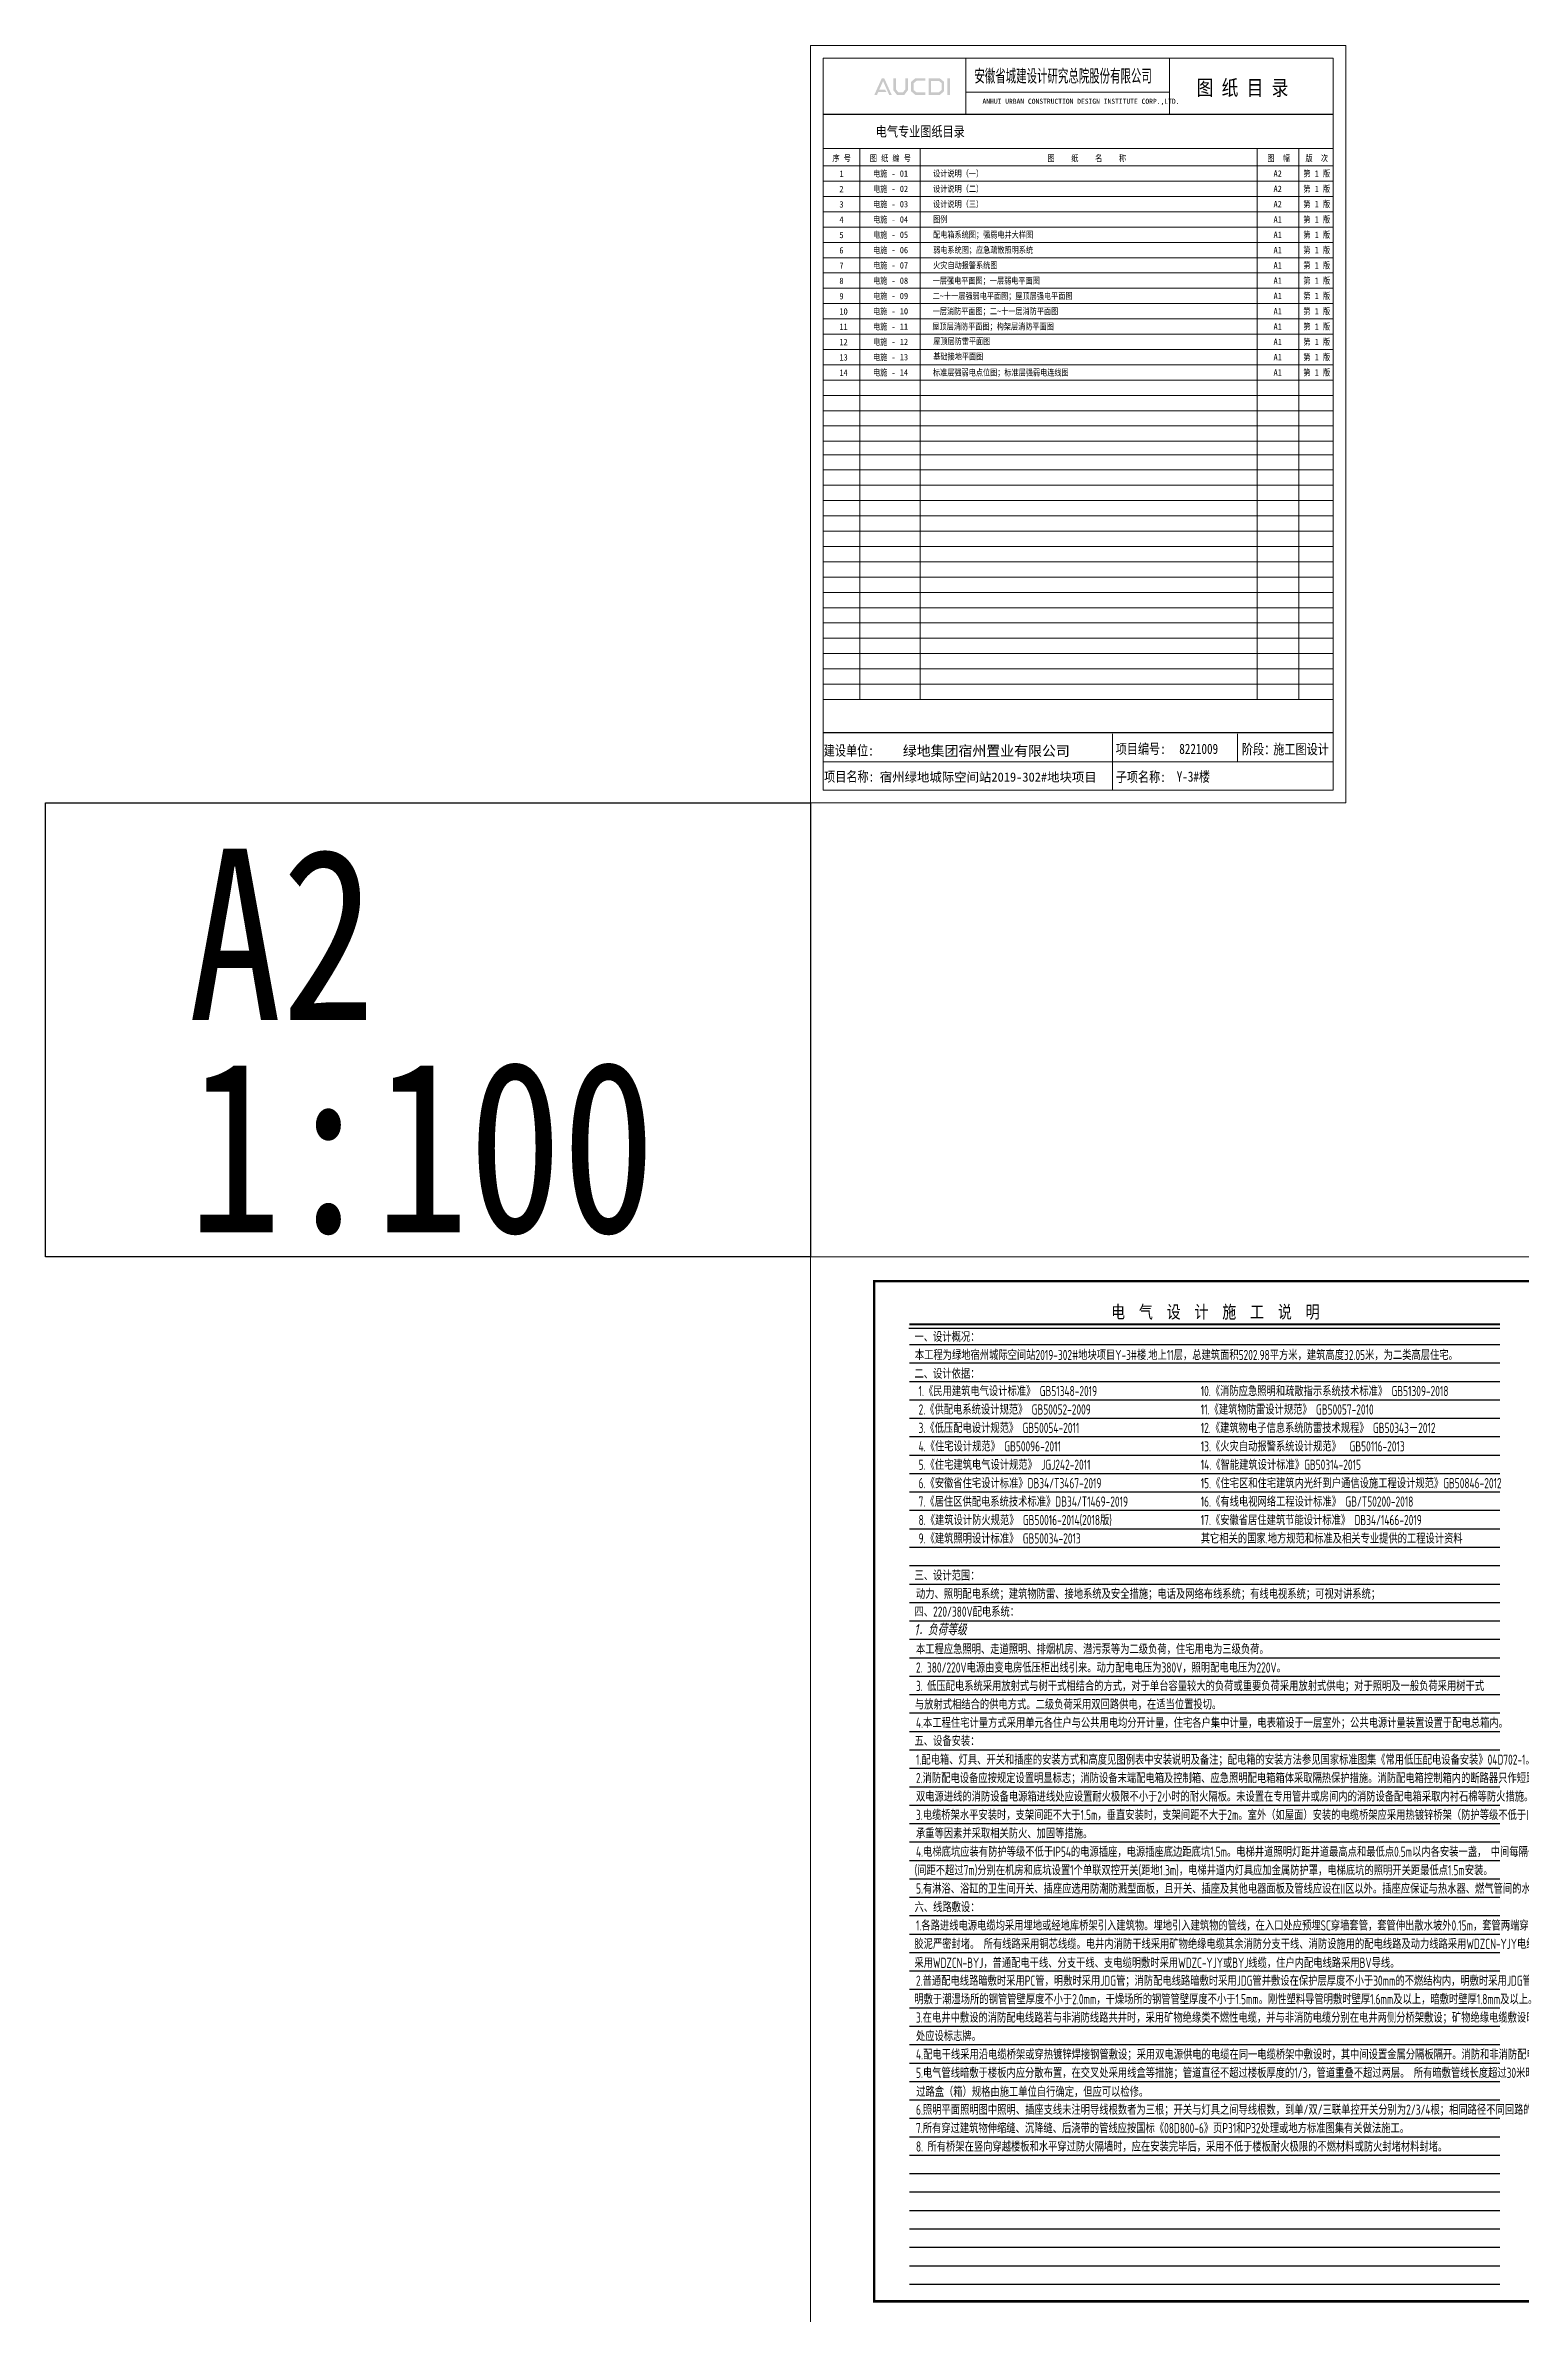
# Model space of a CAD drawing. Extents: x 3774419 to 4775970, y -926964 to 2266.
# Drawn here: x 4409571 to 4467457, y -629379 to -540391 of the extents above; entities that cross this region are included whole.
import ezdxf
from ezdxf.enums import TextEntityAlignment as Align

# ---------------------------------------------------------------- set-up
doc = ezdxf.new("R2010")
doc.units = 0
doc.header["$LTSCALE"] = 1000
doc.header["$MEASUREMENT"] = 0
for name, color, linetype in [('DIM-照明', 7, 'CONTINUOUS'), ('TEL_TEXT', 7, 'CONTINUOUS'), ('text', 7, 'CONTINUOUS'), ('图签文字', 4, 'CONTINUOUS')]:
    doc.layers.add(name, color=color, linetype=linetype)
doc.layers.add('图框', color=147, linetype='CONTINUOUS', lineweight=20)
doc.layers.add('图签', color=147, linetype='CONTINUOUS', lineweight=18)
doc.styles.add('FFDI-TEXT', font='gbeitc.shx', dxfattribs={"width": 0.8, "height": 4.5, "bigfont": 'hztxt.shx'})
doc.styles.add('ICDA-STYLE2', font='simhei.ttf', dxfattribs={"width": 0.8})
doc.styles.add('TSSD_Dimension', font='Tssdeng.shx', dxfattribs={"width": 0.7, "bigfont": 'tssdchn.shx'})
doc.styles.add('宋体', font='', dxfattribs={"height": 4})
doc.styles.add('建筑图签-1', font='simhei.ttf', dxfattribs={"width": 0.7})
doc.styles.add('黑体', font='simhei.ttf')
doc.styles.get('宋体').set_extended_font_data('SimSun')

msp = doc.modelspace()

# ---------------------------------------------------------------- hatches: boundary and pattern name
at = {"layer": '图签文字'}
h = msp.add_hatch(color=4, dxfattribs=at)
h.paths.add_polyline_path([(4444940.6, -541685.8), (4445047.4, -541685.8), (4445047.4, -542340.5), (4444940.6, -542340.5)])
h.paths.add_polyline_path([(4444300.8, -541784.9), (4444300.8, -542232), (4444607.3, -542232), (4444712.9, -542141.3), (4444712.9, -541870.5), (4444610.5, -541784.9)], flags=16)
h.paths.add_polyline_path([(4444200.5, -541684.5), (4444200.5, -542332.4), (4444644.5, -542332.4), (4444813.2, -542187.4), (4444813.2, -541823.6), (4444646.9, -541684.5)])
h.paths.add_polyline_path([(4444079, -541681.4), (4444079, -541779.4), (4443733, -541779.4), (4443620.1, -541873.7), (4443620.1, -542145.6), (4443733, -542232.5), (4444080.9, -542232.5), (4444080.9, -542336), (4443686.7, -542336), (4443514.6, -542188.1), (4443514.6, -541823.8), (4443683, -541681.4)])
h.paths.add_polyline_path([(4442818.5, -541682.9), (4442921.1, -541682.9), (4442921.1, -542117), (4443018, -542228.8), (4443197, -542228.8), (4443293.9, -542117), (4443293.9, -541682.9), (4443390.8, -541682.9), (4443390.8, -542148.7), (4443251, -542333.1), (4442963.9, -542333.1), (4442818.5, -542146.8)])
h.paths.add_polyline_path([(4442366.5, -541684.1), (4442465.9, -541684.1), (4442756.6, -542333.8), (4442658.3, -542333.8), (4442419, -541794.7), (4442270.2, -542124.8), (4442501, -542124.8), (4442552.5, -542222.7), (4442228.7, -542222.7), (4442178.8, -542335.5), (4442074.2, -542335.5)])

# ---------------------------------------------------------------- linework, layer by layer
at = {"layer": 'TEL_TEXT', "color": 0}
for p, q in [((4443432.9, -590698.2), (4466603.4, -590698.2)), ((4443451.2, -591336.6), (4466603.4, -591336.6)), ((4443451.2, -591336.6), (4466603.4, -591336.6)), ((4443451.2, -592059), (4466603.4, -592059)), ((4443451.2, -592781.5), (4466603.4, -592781.5)), ((4443451.2, -593503.9), (4466603.4, -593503.9)), ((4443451.2, -594226.4), (4466603.4, -594226.4)), ((4443451.2, -594948.9), (4466603.4, -594948.9)), ((4443451.2, -595671.3), (4466603.4, -595671.3)), ((4443451.2, -596393.8), (4466603.4, -596393.8)), ((4443451.2, -597116.2), (4466603.4, -597116.2)), ((4443451.2, -597838.7), (4466603.4, -597838.7)), ((4443451.2, -598561.1), (4466603.4, -598561.1)), ((4443451.2, -599283.6), (4466603.4, -599283.6)), ((4443451.2, -600006), (4466603.4, -600006)), ((4443451.2, -600728.5), (4466603.4, -600728.5)), ((4443451.2, -601450.9), (4466603.4, -601450.9)), ((4443451.2, -602173.4), (4466603.4, -602173.4)), ((4443451.2, -602895.9), (4466603.4, -602895.9)), ((4443451.2, -603618.3), (4466603.4, -603618.3)), ((4443451.2, -604340.8), (4466603.4, -604340.8)), ((4443451.2, -605063.2), (4466603.4, -605063.2)), ((4443451.2, -605785.7), (4466603.4, -605785.7)), ((4443451.2, -606508.1), (4466603.4, -606508.1)), ((4443451.2, -607230.6), (4466603.4, -607230.6)), ((4443451.2, -607953), (4466603.4, -607953)), ((4443451.2, -608675.5), (4466603.4, -608675.5)), ((4443451.2, -609398), (4466603.4, -609398)), ((4443451.2, -610120.4), (4466603.4, -610120.4)), ((4443451.2, -610842.9), (4466603.4, -610842.9)), ((4443451.2, -611565.3), (4466603.4, -611565.3)), ((4443451.2, -612287.8), (4466603.4, -612287.8)), ((4443451.2, -613010.2), (4466603.4, -613010.2)), ((4443451.2, -613732.7), (4466603.4, -613732.7)), ((4443451.2, -614455.1), (4466603.4, -614455.1)), ((4443451.2, -615177.6), (4466603.4, -615177.6)), ((4443451.2, -615900), (4466603.4, -615900)), ((4443451.2, -616622.5), (4466603.4, -616622.5)), ((4443451.2, -617345), (4466603.4, -617345)), ((4443451.2, -618067.4), (4466603.4, -618067.4)), ((4443451.2, -618789.9), (4466603.4, -618789.9)), ((4443451.2, -619512.3), (4466603.4, -619512.3)), ((4443451.2, -620234.8), (4466603.4, -620234.8)), ((4443451.2, -620957.2), (4466603.4, -620957.2)), ((4443451.2, -621679.7), (4466603.4, -621679.7)), ((4443451.2, -622402.1), (4466603.4, -622402.1)), ((4443451.2, -623124.6), (4466603.4, -623124.6)), ((4443451.2, -623847.1), (4466603.4, -623847.1)), ((4443451.2, -624569.5), (4466603.4, -624569.5)), ((4443451.2, -625292), (4466603.4, -625292)), ((4443451.2, -626014.4), (4466603.4, -626014.4)), ((4443451.2, -626736.9), (4466603.4, -626736.9)), ((4443451.2, -627459.3), (4466603.4, -627459.3)), ((4443451.2, -628181.8), (4466603.4, -628181.8))]:
    msp.add_line(p, q, dxfattribs=at)
at = {"layer": 'TEL_TEXT', "color": 0, "const_width": 85}
msp.add_lwpolyline([(4466603.4, -590545), (4443446.9, -590545)], dxfattribs=at)
at = {"layer": 'text', "color": 2}
msp.add_lwpolyline([(4439569.6, -587899.4), (4409571.4, -587899.4), (4409571.4, -570091), (4439569.6, -570091)], close=True, dxfattribs=at)
at = {"layer": '图框'}
for p, q in [((4460069.6, -540891), (4440069.6, -540891)), ((4440069.6, -540891), (4440069.6, -569591)), ((4445662.9, -543091), (4445662.9, -540891)), ((4453653.6, -543091), (4453653.6, -540891)), ((4460069.6, -569591), (4460069.6, -540891)), ((4453632.6, -542229), (4445662.9, -542229)), ((4440069.6, -544441), (4460069.6, -544441)), ((4440069.6, -544441), (4440069.6, -564241)), ((4440069.6, -544441), (4440069.6, -568441)), ((4441513.7, -544441), (4441513.7, -566041)), ((4443870.9, -544441), (4443870.9, -566041)), ((4457081.1, -544441), (4457081.1, -566041)), ((4458715.4, -544441), (4458715.4, -566041)), ((4440069.6, -545116), (4460069.6, -545116)), ((4440069.6, -545116), (4460069.6, -545116)), ((4460069.6, -545116), (4440069.6, -545116)), ((4460069.6, -545116), (4440069.6, -545116)), ((4460069.6, -545716), (4440069.6, -545716)), ((4460069.6, -546316), (4440069.6, -546316)), ((4440069.6, -546316), (4460069.6, -546316)), ((4440069.6, -546316), (4460069.6, -546316)), ((4460069.6, -546316), (4440069.6, -546316)), ((4440069.6, -546916), (4460069.6, -546916)), ((4440069.6, -546916), (4460069.6, -546916)), ((4460069.6, -546916), (4440069.6, -546916)), ((4460069.6, -546916), (4440069.6, -546916)), ((4440069.6, -547516), (4460069.6, -547516)), ((4440069.6, -547516), (4460069.6, -547516)), ((4460069.6, -547516), (4440069.6, -547516)), ((4460069.6, -547516), (4440069.6, -547516)), ((4440069.6, -548116), (4460069.6, -548116)), ((4440069.6, -548116), (4460069.6, -548116)), ((4460069.6, -548116), (4440069.6, -548116)), ((4460069.6, -548116), (4440069.6, -548116)), ((4460069.6, -548116), (4440069.6, -548116)), ((4460069.6, -548116), (4440069.6, -548116)), ((4460069.6, -548716), (4440069.6, -548716)), ((4440069.6, -548716), (4460069.6, -548716)), ((4440069.6, -548716), (4460069.6, -548716)), ((4460069.6, -548716), (4440069.6, -548716)), ((4440069.6, -549316), (4460069.6, -549316)), ((4440069.6, -549316), (4460069.6, -549316)), ((4460069.6, -549316), (4440069.6, -549316)), ((4460069.6, -549316), (4440069.6, -549316)), ((4440069.6, -549916), (4460069.6, -549916)), ((4440069.6, -549916), (4460069.6, -549916)), ((4460069.6, -549916), (4440069.6, -549916)), ((4460069.6, -549916), (4440069.6, -549916)), ((4440069.6, -550516), (4460069.6, -550516)), ((4440069.6, -550516), (4460069.6, -550516)), ((4460069.6, -550516), (4440069.6, -550516)), ((4460069.6, -550516), (4440069.6, -550516)), ((4460069.6, -550516), (4440069.6, -550516)), ((4460069.6, -550516), (4440069.6, -550516)), ((4460069.6, -551116), (4440069.6, -551116)), ((4440069.6, -551116), (4460069.6, -551116)), ((4440069.6, -551116), (4460069.6, -551116)), ((4460069.6, -551116), (4440069.6, -551116)), ((4440069.6, -551716), (4460069.6, -551716)), ((4440069.6, -551716), (4460069.6, -551716)), ((4460069.6, -551716), (4440069.6, -551716)), ((4460069.6, -551716), (4440069.6, -551716)), ((4440069.6, -552316), (4460069.6, -552316)), ((4440069.6, -552316), (4460069.6, -552316)), ((4460069.6, -552316), (4440069.6, -552316)), ((4460069.6, -552316), (4440069.6, -552316)), ((4440069.6, -552916), (4460069.6, -552916)), ((4440069.6, -552916), (4460069.6, -552916)), ((4460069.6, -552916), (4440069.6, -552916)), ((4460069.6, -552916), (4440069.6, -552916)), ((4460069.6, -552916), (4440069.6, -552916)), ((4460069.6, -552916), (4440069.6, -552916)), ((4460069.6, -553516), (4440069.6, -553516)), ((4440069.6, -553516), (4460069.6, -553516)), ((4440069.6, -553516), (4460069.6, -553516)), ((4460069.6, -553516), (4440069.6, -553516)), ((4440069.6, -554116), (4460069.6, -554116)), ((4440069.6, -554116), (4460069.6, -554116)), ((4460069.6, -554116), (4440069.6, -554116)), ((4460069.6, -554116), (4440069.6, -554116)), ((4460069.6, -554716), (4440069.6, -554716)), ((4460069.6, -555316), (4440069.6, -555316)), ((4460069.6, -555316), (4440069.6, -555316)), ((4460069.6, -555916), (4440069.6, -555916)), ((4460069.6, -556441), (4440069.6, -556441)), ((4440069.6, -556441), (4460069.6, -556441)), ((4440069.6, -556441), (4460069.6, -556441)), ((4460069.6, -556441), (4440069.6, -556441)), ((4440069.6, -557041), (4460069.6, -557041)), ((4440069.6, -557041), (4460069.6, -557041)), ((4460069.6, -557041), (4440069.6, -557041)), ((4460069.6, -557041), (4440069.6, -557041)), ((4440069.6, -557641), (4460069.6, -557641)), ((4440069.6, -557641), (4460069.6, -557641)), ((4460069.6, -557641), (4440069.6, -557641)), ((4460069.6, -557641), (4440069.6, -557641)), ((4440069.6, -558241), (4460069.6, -558241)), ((4440069.6, -558241), (4460069.6, -558241)), ((4460069.6, -558241), (4440069.6, -558241)), ((4460069.6, -558241), (4440069.6, -558241)), ((4460069.6, -558241), (4440069.6, -558241)), ((4460069.6, -558241), (4440069.6, -558241)), ((4460069.6, -558841), (4440069.6, -558841)), ((4440069.6, -558841), (4460069.6, -558841)), ((4440069.6, -558841), (4460069.6, -558841)), ((4460069.6, -558841), (4440069.6, -558841)), ((4440069.6, -559441), (4460069.6, -559441)), ((4440069.6, -559441), (4460069.6, -559441)), ((4460069.6, -559441), (4440069.6, -559441)), ((4460069.6, -559441), (4440069.6, -559441)), ((4440069.6, -560041), (4460069.6, -560041)), ((4440069.6, -560041), (4460069.6, -560041)), ((4460069.6, -560041), (4440069.6, -560041)), ((4460069.6, -560041), (4440069.6, -560041)), ((4440069.6, -560641), (4460069.6, -560641)), ((4440069.6, -560641), (4460069.6, -560641)), ((4460069.6, -560641), (4440069.6, -560641)), ((4460069.6, -560641), (4440069.6, -560641)), ((4460069.6, -560641), (4440069.6, -560641)), ((4460069.6, -560641), (4440069.6, -560641)), ((4460069.6, -561241), (4440069.6, -561241)), ((4440069.6, -561241), (4460069.6, -561241)), ((4440069.6, -561241), (4460069.6, -561241)), ((4460069.6, -561241), (4440069.6, -561241)), ((4440069.6, -561841), (4460069.6, -561841)), ((4440069.6, -561841), (4460069.6, -561841)), ((4460069.6, -561841), (4440069.6, -561841)), ((4460069.6, -561841), (4440069.6, -561841)), ((4440069.6, -562441), (4460069.6, -562441)), ((4440069.6, -562441), (4460069.6, -562441)), ((4460069.6, -562441), (4440069.6, -562441)), ((4460069.6, -562441), (4440069.6, -562441)), ((4440069.6, -563041), (4460069.6, -563041)), ((4440069.6, -563041), (4460069.6, -563041)), ((4460069.6, -563041), (4440069.6, -563041)), ((4460069.6, -563041), (4440069.6, -563041)), ((4460069.6, -563041), (4440069.6, -563041)), ((4460069.6, -563041), (4440069.6, -563041)), ((4460069.6, -563641), (4440069.6, -563641)), ((4440069.6, -563641), (4460069.6, -563641)), ((4440069.6, -563641), (4460069.6, -563641)), ((4460069.6, -563641), (4440069.6, -563641)), ((4440069.6, -564241), (4460069.6, -564241)), ((4440069.6, -564241), (4460069.6, -564241)), ((4460069.6, -564241), (4440069.6, -564241)), ((4460069.6, -564241), (4440069.6, -564241)), ((4440069.6, -564841), (4460069.6, -564841)), ((4440069.6, -564841), (4460069.6, -564841)), ((4460069.6, -564841), (4440069.6, -564841)), ((4460069.6, -564841), (4440069.6, -564841)), ((4460069.6, -564841), (4440069.6, -564841)), ((4460069.6, -564841), (4440069.6, -564841)), ((4460069.6, -565441), (4440069.6, -565441)), ((4440069.6, -565441), (4460069.6, -565441)), ((4440069.6, -565441), (4460069.6, -565441)), ((4460069.6, -565441), (4440069.6, -565441)), ((4460069.6, -566041), (4440069.6, -566041)), ((4451412.4, -567391), (4451412.4, -569591)), ((4456314.3, -567391), (4456314.3, -568490.8)), ((4440069.6, -568492), (4460069.6, -568490.5)), ((4440069.6, -569591), (4460069.6, -569591))]:
    msp.add_line(p, q, dxfattribs=at)
for points in [[(4460569.6, -540391), (4460569.6, -570091), (4439569.6, -570091), (4439569.6, -540391)], [(4460569.6, -540391), (4460569.6, -570091), (4439569.6, -570091), (4439569.6, -540391)], [(4440069.6, -569591), (4460069.6, -569591), (4460069.6, -540891), (4440069.6, -540891)], [(4439569.6, -587899.4), (4498969.4, -587899.4), (4498969.4, -629853.6), (4439569.6, -629853.6)]]:
    msp.add_lwpolyline(points, close=True, dxfattribs=at)
at = {"layer": '图框', "const_width": 56.2}
for points in [[(4440069.6, -543091), (4460069.6, -543091)], [(4440069.6, -567340.8), (4460069.6, -567340.8)]]:
    msp.add_lwpolyline(points, dxfattribs=at)
at = {"layer": '图框', "const_width": 100}
msp.add_lwpolyline([(4442069.6, -628853.6), (4497969.6, -628853.6), (4497969.6, -588853.6), (4442069.6, -588853.6)], close=True, dxfattribs=at)

# ---------------------------------------------------------------- texts
at = {"layer": 'DIM-照明', "color": 7, "linetype": 'Continuous', "style": 'FFDI-TEXT', "width": 0.8}
msp.add_text('1．负荷等级', height=450, dxfattribs=at).set_placement((4443641.8, -602740.7, 0))
at = {"layer": 'TEL_TEXT', "color": 4, "style": 'ICDA-STYLE2', "width": 0.8}
msp.add_text('电  气  设  计  施  工  说  明', height=500, dxfattribs=at).set_placement((4455448.3, -590307), align=Align.CENTER)
at = {"layer": 'TEL_TEXT', "style": 'TSSD_Dimension', "width": 0.7}
for s, p in [('一、设计概况：', (4443651.1, -591233.2)), ('二、设计依据：', (4443651.1, -592678.1)), ('三、设计范围：', (4443651.1, -600590.9)), ('动力、照明配电系统；建筑物防雷、接地系统及安全措施；电话及网络布线系统；有线电视系统；可视对讲系统；', (4443708.8, -601313)), ('四、220/380V配电系统：', (4443651.1, -602012.7)), ('2. 380/220V电源由变电房低压柜出线引来。动力配电电压为380V，照明配电电压为220V。', (4443708.8, -604202.8)), ('3. 低压配电系统采用放射式与树干式相结合的方式，对于单台容量较大的负荷或重要负荷采用放射式供电；对于照明及一般负荷采用树干式', (4443708.8, -604925.3)), ('与放射式相结合的供电方式。二级负荷采用双回路供电，在适当位置投切。', (4443667.1, -605647.7)), ('4.本工程住宅计量方式采用单元各住户与公共用电均分开计量，住宅各户集中计量，电表箱设于一层室外；公共电源计量装置设置于配电总箱内。', (4443708.8, -606370.2)), ('五、设备安装：', (4443651.1, -607081.1)), ('1.配电箱、灯具、开关和插座的安装方式和高度见图例表中安装说明及备注；配电箱的安装方法参见国家标准图集《常用低压配电设备安装》04D702-1。 ', (4443708.8, -607815.1)), ('2.消防配电设备应按规定设置明显标志；消防设备末端配电箱及控制箱、应急照明配电箱箱体采取隔热保护措施。消防配电箱控制箱内的断路器只作短路保护，过载保护仅用于报警。', (4443708.8, -608537.6)), ('双电源进线的消防设备电源箱进线处应设置耐火极限不小于2小时的耐火隔板。未设置在专用管井或房间内的消防设备配电箱采取内衬石棉等防火措施。', (4443708.8, -609260)), ('3.电缆桥架水平安装时，支架间距不大于1.5m，垂直安装时，支架间距不大于2m。室外（如屋面）安装的电缆桥架应采用热镀锌桥架（防护等级不低于IP54）。桥架应充分考虑', (4443708.8, -609982.5)), ('承重等因素并采取相关防火、加固等措施。', (4443708.8, -610704.9)), ('4.电梯底坑应装有防护等级不低于IP54的电源插座，电源插座底边距底坑1.5m。电梯井道照明灯距井道最高点和最低点0.5m以内各安装一盏， 中间每隔一层设一盏壁装裸灯头', (4443708.8, -611427.4)), ('(间距不超过7m)分别在机房和底坑设置1个单联双控开关(距地1.3m)，电梯井道内灯具应加金属防护罩，电梯底坑的照明开关距最低点1.5m安装。', (4443656.8, -612149.8)), ('5.有淋浴、浴缸的卫生间开关、插座应选用防潮防溅型面板，且开关、插座及其他电器面板及管线应设在II区以外。插座应保证与热水器、燃气管间的水平净距不得于150mm。', (4443708.8, -612872.3)), ('六、线路敷设：', (4443651.1, -613597.5)), ('1.各路进线电源电缆均采用埋地或经地库桥架引入建筑物。埋地引入建筑物的管线，在入口处应预埋SC穿墙套管，套管伸出散水坡外0.15m，套管两端穿电缆后应采用防火、防水', (4443708.8, -614317.2)), ('胶泥严密封堵。 所有线路采用铜芯线缆。电井内消防干线采用矿物绝缘电缆其余消防分支干线、消防设施用的配电线路及动力线路采用WDZCN-YJY电缆，应急照明分支线路', (4443645.2, -615039.7)), ('采用WDZCN-BYJ，普通配电干线、分支干线、支电缆明敷时采用WDZC-YJY或BYJ线缆，住户内配电线路采用BV导线。', (4443646.4, -615782.4)), ('2.普通配电线路暗敷时采用PC管，明敷时采用JDG管；消防配电线路暗敷时采用JDG管并敷设在保护层厚度不小于30mm的不燃结构内，明敷时采用JDG管且采取防火保护措施。', (4443708.8, -616484.6)), ('明敷于潮湿场所的钢管管壁厚度不小于2.0mm，干燥场所的钢管管壁厚度不小于1.5mm。刚性塑料导管明敷时壁厚1.6mm及以上，暗敷时壁厚1.8mm及以上。', (4443645.2, -617207)), ('3.在电井中敷设的消防配电线路若与非消防线路共井时，采用矿物绝缘类不燃性电缆，并与非消防电缆分别在电井两侧分桥架敷设；矿物绝缘电缆敷设时其首末端、分支处及中间接头', (4443708.8, -617929.5)), ('处应设标志牌。 ', (4443708.8, -618651.9)), ('4.配电干线采用沿电缆桥架或穿热镀锌焊接钢管敷设；采用双电源供电的电缆在同一电缆桥架中敷设时，其中间设置金属分隔板隔开。消防和非消防配电线路分桥架敷设。', (4443708.8, -619374.4)), ('5.电气管线暗敷于楼板内应分散布置，在交叉处采用线盒等措施；管道直径不超过楼板厚度的1/3，管道重叠不超过两层。 所有暗敷管线长度超过30米时，中间应加过路盒（箱），', (4443708.8, -620096.8)), ('过路盒（箱）规格由施工单位自行确定，但应可以检修。', (4443716.3, -620838.4)), ('6.照明平面照明图中照明、插座支线未注明导线根数者为三根；开关与灯具之间导线根数，到单/双/三联单控开关分别为2/3/4根；相同路径不同回路的导线不同穿一根管。', (4443708.8, -621541.8)), ('7.所有穿过建筑物伸缩缝、沉降缝、后浇带的管线应按国标《08D800-6》页P31和P32处理或地方标准图集有关做法施工。', (4443708.8, -622264.2)), ('8. 所有桥架在竖向穿越楼板和水平穿过防火隔墙时，应在安装完毕后，采用不低于楼板耐火极限的不燃材料或防火封堵材料封堵。', (4443708.8, -622986.7))]:
    msp.add_text(s, height=400, dxfattribs=at).set_placement(p)
at = {"layer": 'TEL_TEXT', "color": 1, "style": 'TSSD_Dimension', "width": 0.7}
for s, p in [('本工程为绿地宿州城际空间站2019-302#地块项目Y-3#楼.地上11层，总建筑面积5202.98平方米，建筑高度32.05米，为二类高层住宅。', (4443665.5, -591946.5)), ('本工程应急照明、走道照明、排烟机房、潜污泵等为二级负荷，住宅用电为三级负荷。', (4443708.8, -603480.4))]:
    msp.add_text(s, height=400, dxfattribs=at).set_placement(p)
at = {"layer": 'TEL_TEXT', "color": 7, "style": 'TSSD_Dimension', "width": 0.7}
for s, p in [('1.《民用建筑电气设计标准》 GB51348-2019', (4443810.5, -593361)), ('10.《消防应急照明和疏散指示系统技术标准》 GB51309-2018', (4454874.9, -593361)), ('2.《供配电系统设计规范》 GB50052-2009', (4443810.5, -594083.5)), ('3.《低压配电设计规范》 GB50054-2011', (4443810.5, -594805.9)), ('11.《建筑物防雷设计规范》 GB50057-2010', (4454874.9, -594083.5)), ('12.《建筑物电子信息系统防雷技术规程》 GB50343－2012', (4454874.9, -594805.9)), ('4.《住宅设计规范》 GB50096-2011', (4443810.5, -595528.4)), ('13.《火灾自动报警系统设计规范》  GB50116-2013', (4454874.9, -595528.4)), ('5.《住宅建筑电气设计规范》 JGJ242-2011  ', (4443810.5, -596250.8)), ('14.《智能建筑设计标准》GB50314-2015 ', (4454874.9, -596250.8)), ('6.《安徽省住宅设计标准》DB34/T3467-2019', (4443810.5, -596973.3)), ('15.《住宅区和住宅建筑内光纤到户通信设施工程设计规范》GB50846-2012', (4454874.9, -596973.3)), ('7.《居住区供配电系统技术标准》DB34/T1469-2019', (4443810.5, -597695.7)), ('8.《建筑设计防火规范》 GB50016-2014(2018版)', (4443810.5, -598418.2)), ('16.《有线电视网络工程设计标准》 GB/T50200-2018', (4454874.9, -597695.7)), ('17.《安徽省居住建筑节能设计标准》 DB34/1466-2019', (4454874.9, -598418.2)), ('9.《建筑照明设计标准》 GB50034-2013', (4443810.5, -599140.6)), ('其它相关的国家.地方规范和标准及相关专业提供的工程设计资料', (4454874.9, -599140.6))]:
    msp.add_text(s, height=400, dxfattribs=at).set_placement(p)
at = {"layer": 'text', "color": 2, "style": '黑体', "width": 0.8}
for s, p in [('A2', (4415174.9, -578616.6)), ('1:100', (4415174.9, -586942.7))]:
    msp.add_text(s, height=6729.45, dxfattribs=at).set_placement(p)
at = {"layer": '图签', "color": 6, "style": '宋体'}
for s, height, p in [('绿地集团宿州置业有限公司', 400, (4443192.5, -568257.1)), ('宿州绿地城际空间站2019-302#地块项目', 356.677, (4442288, -569261.9))]:
    msp.add_text(s, height=height, dxfattribs=at).set_placement(p)
at = {"layer": '图签文字', "color": 7, "style": '建筑图签-1'}
for s, height, width, p in [('安徽省城建设计研究总院股份有限公司', 500, 0.6, (4446000.1, -541836.6)), ('图 纸 目 录', 600, 0.8, (4454712.5, -542350.6)), ('序 号', 250, 0.8, (4440432, -544939.8)), ('1', 250, 0.8, (4440706.2, -545550.3)), ('图 纸 编 号', 250, 0.8, (4441899.7, -544939.8)), ('电施 - 01', 250, 0.8, (4442024.2, -545541.7)), ('设计说明（一）', 250, 0.8, (4444381.4, -545541.7)), ('图    纸    名    称', 250, 0.8, (4448866.7, -544939.8)), ('图  幅', 250, 0.8, (4457485.3, -544939.8)), ('A2', 250, 0.8, (4457729.5, -545541.7)), ('第 1 版', 250, 0.8, (4458899, -545541.7)), ('版  次', 250, 0.8, (4458981.7, -544939.8)), ('2', 250, 0.8, (4440706.2, -546150.3)), ('电施 - 02', 250, 0.8, (4442024.2, -546141.7)), ('设计说明（二）', 250, 0.8, (4444381.4, -546141.7)), ('A2', 250, 0.8, (4457729.5, -546141.7)), ('第 1 版', 250, 0.8, (4458899, -546141.7)), ('4', 250, 0.8, (4440706.2, -547350.3)), ('3', 250, 0.8, (4440706.2, -546750.3)), ('电施 - 03', 250, 0.8, (4442024.2, -546741.7)), ('电施 - 04', 250, 0.8, (4442024.2, -547341.7)), ('设计说明（三）', 250, 0.8, (4444381.4, -546741.7)), ('图例', 250, 0.8, (4444381.4, -547336.9)), ('A2', 250, 0.8, (4457729.5, -546741.7)), ('A1', 250, 0.8, (4457729.5, -547341.7)), ('第 1 版', 250, 0.8, (4458899, -546741.7)), ('第 1 版', 250, 0.8, (4458899, -547341.7)), ('5', 250, 0.8, (4440706.2, -547950.3)), ('电施 - 05', 250, 0.8, (4442024.2, -547941.7)), ('配电箱系统图；强弱电井大样图', 250, 0.8, (4444381.4, -547936.9)), ('A1', 250, 0.8, (4457729.5, -547941.7)), ('第 1 版', 250, 0.8, (4458899, -547941.7)), ('6', 250, 0.8, (4440706.2, -548550.3)), ('7', 250, 0.8, (4440706.2, -549150.3)), ('电施 - 06', 250, 0.8, (4442024.2, -548541.7)), ('电施 - 07', 250, 0.8, (4442024.2, -549141.7)), ('弱电系统图；应急疏散照明系统', 250, 0.8, (4444381.4, -548536.9)), ('火灾自动报警系统图', 250, 0.8, (4444381.4, -549136.9)), ('A1', 250, 0.8, (4457729.5, -548541.7)), ('A1', 250, 0.8, (4457729.5, -549141.7)), ('第 1 版', 250, 0.8, (4458899, -548541.7)), ('第 1 版', 250, 0.8, (4458899, -549141.7)), ('8', 250, 0.8, (4440706.2, -549750.3)), ('电施 - 08', 250, 0.8, (4442024.2, -549741.7)), ('一层强电平面图；一层弱电平面图', 250, 0.8, (4444364.5, -549741)), ('A1', 250, 0.8, (4457729.5, -549741.7)), ('第 1 版', 250, 0.8, (4458899, -549741.7)), ('9', 250, 0.8, (4440706.2, -550350.3)), ('10', 250, 0.8, (4440706.2, -550950.3)), ('电施 - 09', 250, 0.8, (4442024.2, -550341.7)), ('电施 - 10', 250, 0.8, (4442024.2, -550941.7)), ('一层消防平面图；二~十一层消防平面图', 250, 0.8, (4444364.5, -550941)), ('二~十一层强弱电平面图；屋顶层强电平面图', 250, 0.8, (4444364.5, -550341)), ('A1', 250, 0.8, (4457729.5, -550341.7)), ('A1', 250, 0.8, (4457729.5, -550941.7)), ('第 1 版', 250, 0.8, (4458899, -550341.7)), ('第 1 版', 250, 0.8, (4458899, -550941.7)), ('11', 250, 0.8, (4440706.2, -551550.3)), ('电施 - 11', 250, 0.8, (4442024.2, -551541.7)), ('屋顶层消防平面图；构架层消防平面图', 250, 0.8, (4444353.8, -551538.1)), ('A1', 250, 0.8, (4457729.5, -551541.7)), ('第 1 版', 250, 0.8, (4458899, -551541.7)), ('12', 250, 0.8, (4440706.2, -552150.3)), ('13', 250, 0.8, (4440706.2, -552750.3)), ('电施 - 12', 250, 0.8, (4442024.2, -552141.7)), ('电施 - 13', 250, 0.8, (4442024.2, -552741.7)), ('屋顶层防雷平面图', 250, 0.8, (4444385.8, -552113.8)), ('基础接地平面图', 250, 0.8, (4444385.8, -552713.8)), ('A1', 250, 0.8, (4457729.5, -552141.7)), ('A1', 250, 0.8, (4457729.5, -552741.7)), ('第 1 版', 250, 0.8, (4458899, -552141.7)), ('第 1 版', 250, 0.8, (4458899, -552741.7)), ('14', 250, 0.8, (4440706.2, -553350.3)), ('电施 - 14', 250, 0.8, (4442024.2, -553341.7)), ('标准层强弱电点位图；标准层强弱电连线图', 250, 0.8, (4444375.1, -553342.8)), ('A1', 250, 0.8, (4457729.5, -553341.7)), ('第 1 版', 250, 0.8, (4458899, -553341.7)), ('项目编号:', 400, 0.8, (4451539.9, -568177)), ('阶段：', 400, 0.8, (4456487.1, -568189.5)), (' 建设单位: ', 400, 0.8, (4439873.3, -568242.1)), ('项目名称:', 400, 0.8, (4440106.8, -569264.5)), ('子项名称:', 400, 0.8, (4451539.9, -569276.8))]:
    msp.add_text(s, height=height, dxfattribs=dict(at, width=width)).set_placement(p)
at = {"layer": '图签文字', "linetype": 'Continuous', "style": '建筑图签-1', "width": 0.91}
msp.add_text('ANHUI URBAN CONSTRUCTION DESIGN INSTITUTE CORP.,LTD.', height=200, dxfattribs=at).set_placement((4446316.2, -542683))
at = {"layer": '图签文字', "style": '建筑图签-1', "width": 0.8}
msp.add_text('电气专业图纸目录', height=400, dxfattribs=at).set_placement((4442131.6, -543965.5))
at = {"layer": '图签文字', "color": 6, "style": '建筑图签-1', "width": 0.8}
for s, p in [('施工图设计', (4457719.7, -568189.5)), ('8221009', (4454032.7, -568177)), ('Y-3#楼', (4453932.9, -569264.5))]:
    msp.add_text(s, height=400, dxfattribs=at).set_placement(p)

doc.saveas('drawing.dxf')
